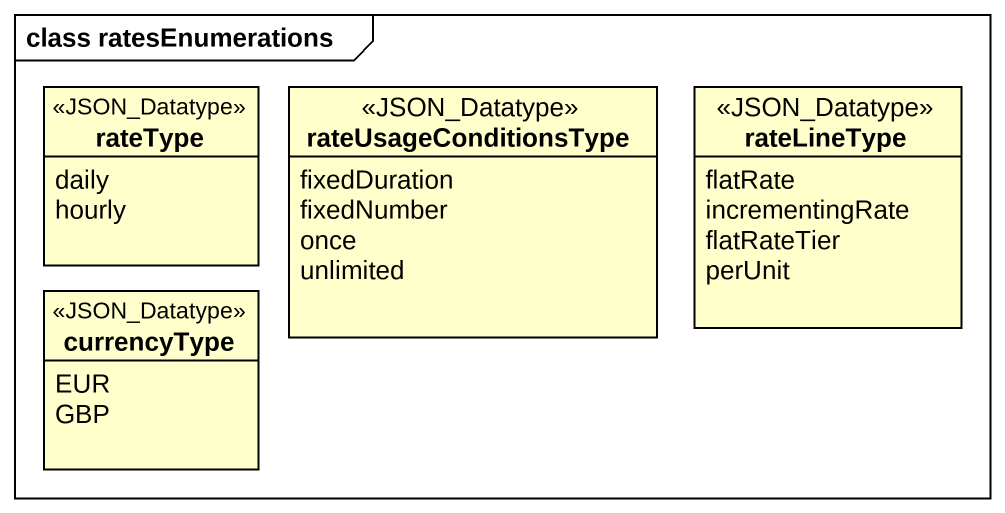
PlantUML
@startuml
mainframe class ratesEnumerations
hide circle
hide empty members
enum rateType <<JSON_Datatype>> {
  daily
  hourly
}
enum rateUsageConditionsType <<JSON_Datatype>> {
  fixedDuration
  fixedNumber
  once
  unlimited
}
enum rateLineType <<JSON_Datatype>> {
  flatRate
  incrementingRate
  flatRateTier
  perUnit
}
enum currencyType <<JSON_Datatype>> {
  EUR
  GBP
}
@enduml
